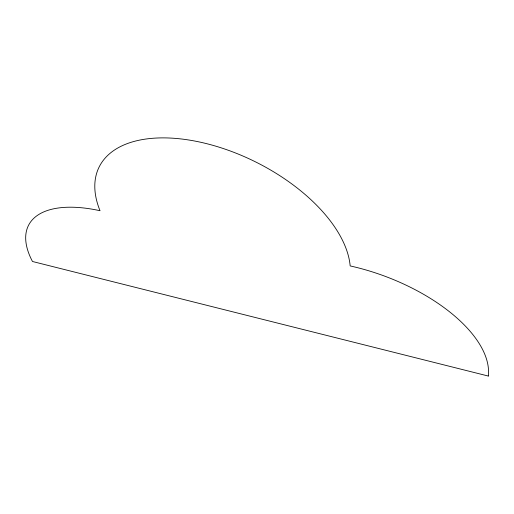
<?xml version="1.0" encoding="UTF-8"?>
<svg xmlns="http://www.w3.org/2000/svg" width="514" height="514" viewBox="0 0 514 514"><rect width="100%" height="100%" fill="white"/><g stroke="black" fill="none" stroke-linecap="round" stroke-linejoin="round"><path stroke-width="0.77" d="M488.3 376.049L32.478 261.491A118.072 54.169 28.2 0 1 100.031 210.721A137.913 74.286 26.5 0 1 200.64 142.249A137.913 74.286 26.5 0 1 350.175 265.931A132.079 64.828 20.6 0 1 488.3 376.049"/></g></svg>
